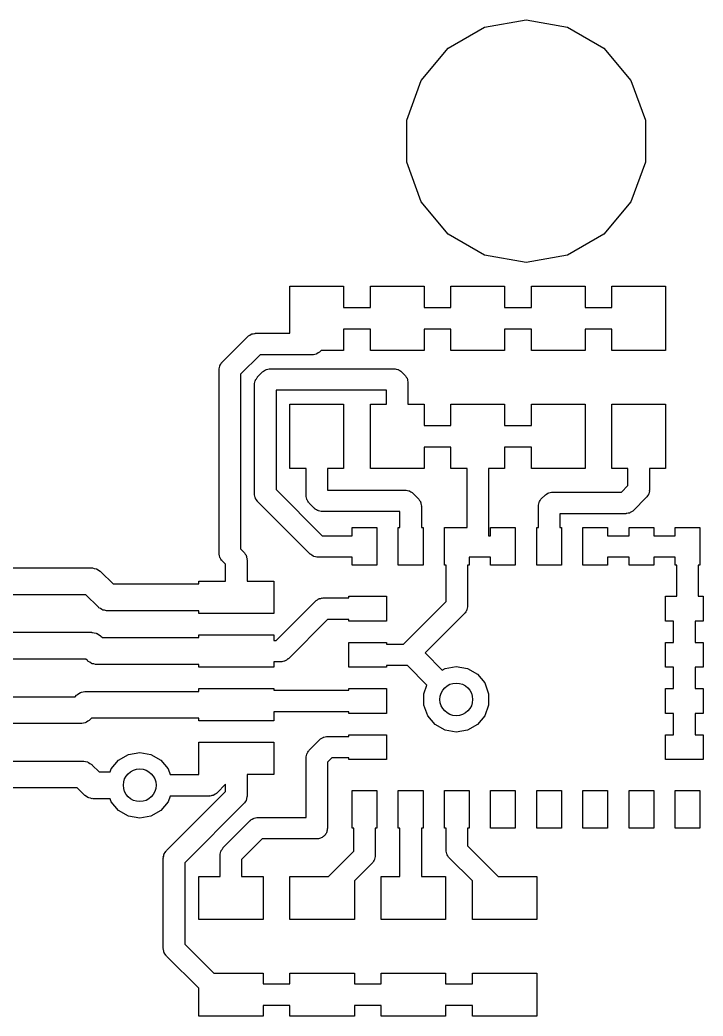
# Model space of a CAD drawing. Extents: x 77.9 to 119.8, y -117.2 to -80.9.
# Drawn here: x 113.38 to 119.75, y -103.15 to -93.87 of the extents above; entities that cross this region are included whole.
import ezdxf

# ---------------------------------------------------------------- set-up
doc = ezdxf.new("R2010")
doc.units = 0
doc.header["$MEASUREMENT"] = 0
doc.layers.add('BLACK', color=7, linetype='CONTINUOUS')

msp = doc.modelspace()

# ---------------------------------------------------------------- linework, layer by layer
at = {"layer": 'Black'}
for p, q in [((117.714, -93.9388), (118.1, -93.8707)), ((118.1, -93.8707), (118.486, -93.9388)), ((117.374, -94.1349), (117.714, -93.9388)), ((118.486, -93.9388), (118.826, -94.1349)), ((117.122, -94.4354), (117.374, -94.1349)), ((118.826, -94.1349), (119.078, -94.4354)), ((116.988, -94.8039), (117.122, -94.4354)), ((119.078, -94.4354), (119.212, -94.8039)), ((116.988, -95.1961), (116.988, -94.8039)), ((119.212, -94.8039), (119.212, -95.1961)), ((117.122, -95.5646), (116.988, -95.1961)), ((119.212, -95.1961), (119.078, -95.5646)), ((117.374, -95.8651), (117.122, -95.5646)), ((119.078, -95.5646), (118.826, -95.8651)), ((117.714, -96.0612), (117.374, -95.8651)), ((118.826, -95.8651), (118.486, -96.0612)), ((118.1, -96.1293), (117.714, -96.0612)), ((118.486, -96.0612), (118.1, -96.1293)), ((115.9, -96.79), (115.9, -96.35)), ((115.9, -96.35), (116.4, -96.35)), ((116.4, -96.35), (116.4, -96.55)), ((116.65, -96.55), (116.65, -96.35)), ((116.65, -96.35), (117.15, -96.35)), ((117.15, -96.35), (117.15, -96.55)), ((117.4, -96.55), (117.4, -96.35)), ((117.4, -96.35), (117.9, -96.35)), ((117.9, -96.35), (117.9, -96.55)), ((118.15, -96.55), (118.15, -96.35)), ((118.15, -96.35), (118.65, -96.35)), ((118.65, -96.35), (118.65, -96.55)), ((118.9, -96.55), (118.9, -96.35)), ((118.9, -96.35), (119.4, -96.35)), ((119.4, -96.35), (119.4, -96.95)), ((116.4, -96.55), (116.65, -96.55)), ((117.15, -96.55), (117.4, -96.55)), ((117.9, -96.55), (118.15, -96.55)), ((118.65, -96.55), (118.9, -96.55)), ((116.65, -96.75), (116.4, -96.75)), ((116.4, -96.75), (116.4, -96.95)), ((116.65, -96.95), (116.65, -96.75)), ((117.4, -96.75), (117.15, -96.75)), ((117.15, -96.75), (117.15, -96.95)), ((117.4, -96.95), (117.4, -96.75)), ((118.15, -96.75), (117.9, -96.75)), ((117.9, -96.75), (117.9, -96.95)), ((118.15, -96.95), (118.15, -96.75)), ((118.9, -96.75), (118.65, -96.75)), ((118.65, -96.75), (118.65, -96.95)), ((118.9, -96.95), (118.9, -96.75)), ((115.269, -97.0586), (115.509, -96.8193)), ((115.509, -96.8193), (115.512, -96.8168)), ((115.512, -96.8168), (115.515, -96.8134)), ((115.515, -96.8134), (115.526, -96.8069)), ((115.526, -96.8069), (115.537, -96.7994)), ((115.537, -96.7994), (115.541, -96.7982)), ((115.541, -96.7982), (115.545, -96.796)), ((115.545, -96.796), (115.558, -96.7938)), ((115.558, -96.7938), (115.571, -96.7904)), ((115.571, -96.7904), (115.575, -96.7908)), ((115.575, -96.7908), (115.579, -96.79)), ((115.579, -96.79), (115.9, -96.79)), ((116.174, -96.9666), (116.163, -96.9731)), ((116.177, -96.9632), (116.174, -96.9666)), ((116.181, -96.9607), (116.177, -96.9632)), ((116.191, -96.95), (116.181, -96.9607)), ((116.4, -96.95), (116.191, -96.95)), ((117.15, -96.95), (116.65, -96.95)), ((117.9, -96.95), (117.4, -96.95)), ((118.65, -96.95), (118.15, -96.95)), ((119.4, -96.95), (118.9, -96.95)), ((115.267, -97.0622), (115.269, -97.0586)), ((115.621, -96.99), (115.44, -97.1707)), ((116.11, -96.99), (115.621, -96.99)), ((116.114, -96.9892), (116.11, -96.99)), ((116.119, -96.9896), (116.114, -96.9892)), ((116.131, -96.9862), (116.119, -96.9896)), ((116.144, -96.984), (116.131, -96.9862)), ((116.148, -96.9818), (116.144, -96.984)), ((116.152, -96.9806), (116.148, -96.9818)), ((116.163, -96.9731), (116.152, -96.9806)), ((115.24, -97.1206), (115.244, -97.108)), ((115.241, -97.125), (115.24, -97.1206)), ((115.24, -97.1293), (115.241, -97.125)), ((115.24, -98.84), (115.24, -97.1293)), ((115.244, -97.108), (115.246, -97.0951)), ((115.246, -97.0951), (115.248, -97.0913)), ((115.248, -97.0913), (115.249, -97.087)), ((115.249, -97.087), (115.257, -97.0763)), ((115.257, -97.0763), (115.263, -97.065)), ((115.263, -97.065), (115.267, -97.0622)), ((115.599, -97.1953), (115.645, -97.1493)), ((115.645, -97.1493), (115.649, -97.1468)), ((115.649, -97.1468), (115.652, -97.1434)), ((115.652, -97.1434), (115.663, -97.1369)), ((115.663, -97.1369), (115.674, -97.1294)), ((115.674, -97.1294), (115.678, -97.1282)), ((115.678, -97.1282), (115.682, -97.126)), ((115.682, -97.126), (115.695, -97.1238)), ((115.695, -97.1238), (115.707, -97.1204)), ((115.707, -97.1204), (115.712, -97.1208)), ((115.712, -97.1208), (115.716, -97.12)), ((115.716, -97.12), (116.87, -97.12)), ((116.87, -97.12), (116.874, -97.1208)), ((116.874, -97.1208), (116.879, -97.1204)), ((116.879, -97.1204), (116.891, -97.1238)), ((116.891, -97.1238), (116.904, -97.126)), ((116.904, -97.126), (116.908, -97.1282)), ((116.908, -97.1282), (116.912, -97.1294)), ((116.912, -97.1294), (116.923, -97.1369)), ((116.923, -97.1369), (116.934, -97.1434)), ((116.934, -97.1434), (116.937, -97.1468)), ((116.937, -97.1468), (116.941, -97.1493)), ((116.941, -97.1493), (116.971, -97.1793)), ((115.44, -97.1707), (115.44, -98.7986)), ((115.57, -97.2573), (115.574, -97.2447)), ((115.574, -97.2447), (115.576, -97.2318)), ((115.576, -97.2318), (115.578, -97.228)), ((115.578, -97.228), (115.579, -97.2237)), ((115.579, -97.2237), (115.587, -97.213)), ((115.587, -97.213), (115.593, -97.2017)), ((115.593, -97.2017), (115.597, -97.1989)), ((115.597, -97.1989), (115.599, -97.1953)), ((116.971, -97.1793), (116.973, -97.1829)), ((116.973, -97.1829), (116.977, -97.1857)), ((116.977, -97.1857), (116.983, -97.197)), ((116.983, -97.197), (116.991, -97.2077)), ((116.991, -97.2077), (116.992, -97.212)), ((116.992, -97.212), (116.994, -97.2158)), ((116.994, -97.2158), (116.996, -97.2287)), ((116.996, -97.2287), (117, -97.2413)), ((117, -97.2413), (116.999, -97.2457)), ((116.999, -97.2457), (117, -97.25)), ((115.571, -97.2617), (115.57, -97.2573)), ((115.57, -97.266), (115.571, -97.2617)), ((115.57, -98.2867), (115.57, -97.266)), ((116.8, -97.32), (115.77, -97.32)), ((115.77, -97.32), (115.77, -98.2453)), ((116.8, -97.45), (116.8, -97.32)), ((117, -97.25), (117, -97.45)), ((115.9, -98.05), (115.9, -97.45)), ((115.9, -97.45), (116.4, -97.45)), ((116.4, -97.45), (116.4, -98.05)), ((116.65, -98.05), (116.65, -97.45)), ((116.65, -97.45), (116.8, -97.45)), ((117, -97.45), (117.15, -97.45)), ((117.15, -97.45), (117.15, -97.65)), ((117.4, -97.65), (117.4, -97.45)), ((117.4, -97.45), (117.9, -97.45)), ((117.9, -97.45), (117.9, -97.65)), ((118.15, -97.65), (118.15, -97.45)), ((118.15, -97.45), (118.65, -97.45)), ((118.65, -97.45), (118.65, -98.05)), ((118.9, -98.05), (118.9, -97.45)), ((118.9, -97.45), (119.4, -97.45)), ((119.4, -97.45), (119.4, -98.05)), ((117.15, -97.65), (117.4, -97.65)), ((117.9, -97.65), (118.15, -97.65)), ((117.4, -97.85), (117.15, -97.85)), ((117.15, -97.85), (117.15, -98.05)), ((117.4, -98.05), (117.4, -97.85)), ((118.15, -97.85), (117.9, -97.85)), ((117.9, -97.85), (117.9, -98.05)), ((118.15, -98.05), (118.15, -97.85)), ((116.05, -98.05), (115.9, -98.05)), ((116.05, -98.3), (116.05, -98.05)), ((116.4, -98.05), (116.25, -98.05)), ((116.25, -98.05), (116.25, -98.25)), ((117.15, -98.05), (116.65, -98.05)), ((117.55, -98.05), (117.4, -98.05)), ((117.55, -98.6), (117.55, -98.05)), ((117.9, -98.05), (117.75, -98.05)), ((117.75, -98.05), (117.75, -98.675)), ((118.65, -98.05), (118.15, -98.05)), ((119.05, -98.05), (118.9, -98.05)), ((119.05, -98.2086), (119.05, -98.05)), ((119.4, -98.05), (119.25, -98.05)), ((119.25, -98.05), (119.25, -98.25)), ((115.77, -98.2453), (116.2, -98.675)), ((116.25, -98.25), (116.975, -98.25)), ((116.975, -98.25), (116.979, -98.2508)), ((116.979, -98.2508), (116.984, -98.2504)), ((116.984, -98.2504), (116.996, -98.2538)), ((116.996, -98.2538), (117.009, -98.256)), ((117.009, -98.256), (117.013, -98.2582)), ((117.013, -98.2582), (117.017, -98.2594)), ((117.017, -98.2594), (117.028, -98.2669)), ((117.028, -98.2669), (117.039, -98.2734)), ((118.989, -98.27), (119.05, -98.2086)), ((119.25, -98.2587), (119.246, -98.2713)), ((119.25, -98.25), (119.249, -98.2543)), ((119.249, -98.2543), (119.25, -98.2587)), ((115.571, -98.291), (115.57, -98.2867)), ((115.57, -98.2954), (115.571, -98.291)), ((115.574, -98.308), (115.57, -98.2954)), ((115.576, -98.3209), (115.574, -98.308)), ((115.578, -98.3247), (115.576, -98.3209)), ((115.579, -98.329), (115.578, -98.3247)), ((115.587, -98.3397), (115.579, -98.329)), ((115.593, -98.351), (115.587, -98.3397)), ((115.597, -98.3538), (115.593, -98.351)), ((115.599, -98.3574), (115.597, -98.3538)), ((116.088, -98.8457), (115.599, -98.3574)), ((116.051, -98.3043), (116.05, -98.3)), ((116.05, -98.3087), (116.051, -98.3043)), ((116.054, -98.3213), (116.05, -98.3087)), ((116.056, -98.3342), (116.054, -98.3213)), ((116.058, -98.338), (116.056, -98.3342)), ((116.059, -98.3423), (116.058, -98.338)), ((116.067, -98.353), (116.059, -98.3423)), ((116.073, -98.3643), (116.067, -98.353)), ((117.039, -98.2734), (117.042, -98.2768)), ((117.042, -98.2768), (117.046, -98.2793)), ((117.046, -98.2793), (117.096, -98.3293)), ((117.096, -98.3293), (117.098, -98.3329)), ((117.098, -98.3329), (117.102, -98.3357)), ((117.102, -98.3357), (117.108, -98.347)), ((117.108, -98.347), (117.116, -98.3577)), ((117.116, -98.3577), (117.117, -98.362)), ((118.223, -98.362), (118.224, -98.3577)), ((118.224, -98.3577), (118.232, -98.347)), ((118.232, -98.347), (118.238, -98.3357)), ((118.238, -98.3357), (118.242, -98.3329)), ((118.242, -98.3329), (118.244, -98.3293)), ((118.244, -98.3293), (118.274, -98.2993)), ((118.274, -98.2993), (118.278, -98.2968)), ((118.278, -98.2968), (118.281, -98.2934)), ((118.281, -98.2934), (118.292, -98.2869)), ((118.292, -98.2869), (118.303, -98.2794)), ((118.303, -98.2794), (118.307, -98.2782)), ((118.307, -98.2782), (118.311, -98.276)), ((118.311, -98.276), (118.324, -98.2738)), ((118.324, -98.2738), (118.336, -98.2704)), ((118.336, -98.2704), (118.341, -98.2708)), ((118.341, -98.2708), (118.345, -98.27)), ((118.345, -98.27), (118.989, -98.27)), ((119.221, -98.3207), (119.101, -98.4407)), ((119.223, -98.3171), (119.221, -98.3207)), ((119.227, -98.3143), (119.223, -98.3171)), ((119.233, -98.303), (119.227, -98.3143)), ((119.241, -98.2923), (119.233, -98.303)), ((119.242, -98.288), (119.241, -98.2923)), ((119.244, -98.2842), (119.242, -98.288)), ((119.246, -98.2713), (119.244, -98.2842)), ((116.077, -98.3671), (116.073, -98.3643)), ((116.079, -98.3707), (116.077, -98.3671)), ((116.129, -98.4207), (116.079, -98.3707)), ((116.133, -98.4232), (116.129, -98.4207)), ((116.136, -98.4266), (116.133, -98.4232)), ((116.147, -98.4331), (116.136, -98.4266)), ((116.158, -98.4406), (116.147, -98.4331)), ((116.162, -98.4418), (116.158, -98.4406)), ((116.166, -98.444), (116.162, -98.4418)), ((116.179, -98.4462), (116.166, -98.444)), ((116.191, -98.4496), (116.179, -98.4462)), ((116.196, -98.4492), (116.191, -98.4496)), ((116.2, -98.45), (116.196, -98.4492)), ((116.925, -98.45), (116.2, -98.45)), ((116.925, -98.6), (116.925, -98.45)), ((117.117, -98.362), (117.119, -98.3658)), ((117.119, -98.3658), (117.121, -98.3787)), ((117.121, -98.3787), (117.125, -98.3913)), ((117.125, -98.3913), (117.124, -98.3957)), ((117.124, -98.3957), (117.125, -98.4)), ((117.125, -98.4), (117.125, -98.6)), ((118.215, -98.3913), (118.219, -98.3787)), ((118.216, -98.3957), (118.215, -98.3913)), ((118.215, -98.4), (118.216, -98.3957)), ((118.215, -98.6), (118.215, -98.4)), ((118.219, -98.3787), (118.221, -98.3658)), ((118.221, -98.3658), (118.223, -98.362)), ((119.083, -98.4531), (119.072, -98.4606)), ((119.094, -98.4466), (119.083, -98.4531)), ((119.097, -98.4432), (119.094, -98.4466)), ((119.101, -98.4407), (119.097, -98.4432)), ((119.03, -98.47), (118.415, -98.47)), ((118.415, -98.47), (118.415, -98.6)), ((119.034, -98.4692), (119.03, -98.47)), ((119.039, -98.4696), (119.034, -98.4692)), ((119.051, -98.4662), (119.039, -98.4696)), ((119.064, -98.464), (119.051, -98.4662)), ((119.068, -98.4618), (119.064, -98.464)), ((119.072, -98.4606), (119.068, -98.4618)), ((116.48, -98.675), (116.48, -98.6)), ((116.48, -98.6), (116.71, -98.6)), ((116.71, -98.6), (116.71, -98.95)), ((116.91, -98.95), (116.91, -98.6)), ((116.91, -98.6), (116.925, -98.6)), ((117.125, -98.6), (117.14, -98.6)), ((117.14, -98.6), (117.14, -98.95)), ((117.34, -98.95), (117.34, -98.6)), ((117.34, -98.6), (117.55, -98.6)), ((117.77, -98.675), (117.77, -98.6)), ((117.77, -98.6), (118, -98.6)), ((118, -98.6), (118, -98.95)), ((118.2, -98.95), (118.2, -98.6)), ((118.2, -98.6), (118.215, -98.6)), ((118.415, -98.6), (118.43, -98.6)), ((118.43, -98.6), (118.43, -98.95)), ((118.63, -98.95), (118.63, -98.6)), ((118.63, -98.6), (118.86, -98.6)), ((118.86, -98.6), (118.86, -98.675)), ((119.06, -98.675), (119.06, -98.6)), ((119.06, -98.6), (119.29, -98.6)), ((119.29, -98.6), (119.29, -98.675)), ((119.49, -98.675), (119.49, -98.6)), ((119.49, -98.6), (119.72, -98.6)), ((119.72, -98.6), (119.72, -98.95)), ((116.2, -98.675), (116.48, -98.675)), ((117.75, -98.675), (117.77, -98.675)), ((118.86, -98.675), (119.06, -98.675)), ((119.29, -98.675), (119.49, -98.675)), ((115.44, -98.7986), (115.471, -98.8293)), ((115.241, -98.8443), (115.24, -98.84)), ((115.24, -98.8487), (115.241, -98.8443)), ((115.244, -98.8613), (115.24, -98.8487)), ((115.246, -98.8742), (115.244, -98.8613)), ((115.248, -98.878), (115.246, -98.8742)), ((115.249, -98.8823), (115.248, -98.878)), ((115.257, -98.893), (115.249, -98.8823)), ((115.263, -98.9043), (115.257, -98.893)), ((115.267, -98.9071), (115.263, -98.9043)), ((115.269, -98.9107), (115.267, -98.9071)), ((115.3, -98.9414), (115.269, -98.9107)), ((115.471, -98.8293), (115.473, -98.8329)), ((115.473, -98.8329), (115.477, -98.8357)), ((115.477, -98.8357), (115.483, -98.847)), ((115.483, -98.847), (115.491, -98.8577)), ((115.491, -98.8577), (115.492, -98.862)), ((115.492, -98.862), (115.494, -98.8658)), ((115.494, -98.8658), (115.496, -98.8787)), ((115.496, -98.8787), (115.5, -98.8913)), ((115.5, -98.8913), (115.499, -98.8957)), ((115.499, -98.8957), (115.5, -98.9)), ((115.5, -98.9), (115.5, -99.1)), ((116.091, -98.8482), (116.088, -98.8457)), ((116.094, -98.8516), (116.091, -98.8482)), ((116.105, -98.8581), (116.094, -98.8516)), ((116.116, -98.8656), (116.105, -98.8581)), ((116.12, -98.8668), (116.116, -98.8656)), ((116.124, -98.869), (116.12, -98.8668)), ((116.137, -98.8712), (116.124, -98.869)), ((116.15, -98.8746), (116.137, -98.8712)), ((116.154, -98.8742), (116.15, -98.8746)), ((116.158, -98.875), (116.154, -98.8742)), ((116.48, -98.875), (116.158, -98.875)), ((116.48, -98.95), (116.48, -98.875)), ((117.65, -98.875), (117.57, -98.875)), ((117.57, -98.875), (117.57, -98.95)), ((117.77, -98.875), (117.65, -98.875)), ((117.77, -98.95), (117.77, -98.875)), ((119.06, -98.875), (118.86, -98.875)), ((118.86, -98.875), (118.86, -98.95)), ((119.06, -98.95), (119.06, -98.875)), ((119.49, -98.875), (119.29, -98.875)), ((119.29, -98.875), (119.29, -98.95)), ((119.49, -98.95), (119.49, -98.875)), ((109.1, -98.975), (114.05, -98.975)), ((114.05, -98.975), (114.055, -98.976)), ((114.055, -98.976), (114.061, -98.9755)), ((114.061, -98.9755), (114.077, -98.9797)), ((114.077, -98.9797), (114.093, -98.9825)), ((114.093, -98.9825), (114.098, -98.9853)), ((114.098, -98.9853), (114.103, -98.9867)), ((114.103, -98.9867), (114.116, -98.9961)), ((114.116, -98.9961), (114.13, -99.0042)), ((114.13, -99.0042), (114.134, -99.0085)), ((114.134, -99.0085), (114.138, -99.0116)), ((115.3, -99.1), (115.3, -98.9414)), ((116.71, -98.95), (116.48, -98.95)), ((117.14, -98.95), (116.91, -98.95)), ((117.355, -98.95), (117.34, -98.95)), ((117.355, -99.15), (117.355, -98.95)), ((117.57, -98.95), (117.555, -98.95)), ((117.555, -98.95), (117.555, -99.15)), ((118, -98.95), (117.77, -98.95)), ((118.43, -98.95), (118.2, -98.95)), ((118.86, -98.95), (118.63, -98.95)), ((119.29, -98.95), (119.06, -98.95)), ((119.505, -98.95), (119.49, -98.95)), ((119.505, -99.24), (119.505, -98.95)), ((119.72, -98.95), (119.705, -98.95)), ((119.705, -98.95), (119.705, -99.24)), ((114.138, -99.0116), (114.252, -99.125)), ((115.05, -99.125), (115.05, -99.1)), ((115.05, -99.1), (115.3, -99.1)), ((115.5, -99.1), (115.75, -99.1)), ((115.75, -99.1), (115.75, -99.4)), ((114.252, -99.125), (115.05, -99.125)), ((117.355, -99.2886), (117.355, -99.15)), ((117.555, -99.15), (117.555, -99.33)), ((113.998, -99.225), (109.152, -99.225)), ((114.112, -99.3384), (113.998, -99.225)), ((115.773, -99.65), (116.138, -99.2843)), ((116.138, -99.2843), (116.142, -99.2818)), ((116.142, -99.2818), (116.145, -99.2784)), ((116.145, -99.2784), (116.156, -99.2719)), ((116.156, -99.2719), (116.167, -99.2644)), ((116.167, -99.2644), (116.171, -99.2632)), ((116.171, -99.2632), (116.175, -99.261)), ((116.175, -99.261), (116.188, -99.2588)), ((116.188, -99.2588), (116.2, -99.2554)), ((116.2, -99.2554), (116.205, -99.2558)), ((116.205, -99.2558), (116.209, -99.255)), ((116.209, -99.255), (116.45, -99.255)), ((116.45, -99.255), (116.45, -99.24)), ((116.45, -99.24), (116.8, -99.24)), ((116.8, -99.24), (116.8, -99.47)), ((119.4, -99.47), (119.4, -99.24)), ((119.4, -99.24), (119.505, -99.24)), ((119.705, -99.24), (119.75, -99.24)), ((119.75, -99.24), (119.75, -99.47)), ((114.116, -99.3415), (114.112, -99.3384)), ((114.12, -99.3458), (114.116, -99.3415)), ((114.134, -99.3539), (114.12, -99.3458)), ((114.147, -99.3633), (114.134, -99.3539)), ((114.152, -99.3647), (114.147, -99.3633)), ((114.157, -99.3675), (114.152, -99.3647)), ((114.173, -99.3703), (114.157, -99.3675)), ((114.189, -99.3745), (114.173, -99.3703)), ((114.195, -99.374), (114.189, -99.3745)), ((114.2, -99.375), (114.195, -99.374)), ((115.05, -99.375), (114.2, -99.375)), ((115.05, -99.4), (115.05, -99.375)), ((116.959, -99.685), (117.355, -99.2886)), ((117.546, -99.3723), (117.538, -99.383)), ((117.547, -99.368), (117.546, -99.3723)), ((117.549, -99.3642), (117.547, -99.368)), ((117.551, -99.3513), (117.549, -99.3642)), ((117.555, -99.3387), (117.551, -99.3513)), ((117.555, -99.33), (117.554, -99.3343)), ((117.554, -99.3343), (117.555, -99.3387)), ((115.75, -99.4), (115.05, -99.4)), ((116.25, -99.455), (115.885, -99.8207)), ((116.45, -99.455), (116.25, -99.455)), ((116.45, -99.47), (116.45, -99.455)), ((116.8, -99.47), (116.45, -99.47)), ((117.526, -99.4007), (117.159, -99.7675)), ((117.528, -99.3971), (117.526, -99.4007)), ((117.532, -99.3943), (117.528, -99.3971)), ((117.538, -99.383), (117.532, -99.3943)), ((119.475, -99.47), (119.4, -99.47)), ((119.475, -99.67), (119.475, -99.47)), ((119.75, -99.47), (119.675, -99.47)), ((119.675, -99.47), (119.675, -99.67)), ((108.1, -99.575), (114.05, -99.575)), ((114.05, -99.575), (114.055, -99.576)), ((114.055, -99.576), (114.061, -99.5755)), ((114.061, -99.5755), (114.077, -99.5797)), ((114.077, -99.5797), (114.093, -99.5825)), ((114.093, -99.5825), (114.098, -99.5853)), ((114.098, -99.5853), (114.103, -99.5867)), ((114.103, -99.5867), (114.116, -99.5961)), ((114.116, -99.5961), (114.13, -99.6042)), ((114.13, -99.6042), (114.134, -99.6085)), ((114.134, -99.6085), (114.138, -99.6116)), ((114.138, -99.6116), (114.152, -99.625)), ((114.152, -99.625), (115.05, -99.625)), ((115.05, -99.625), (115.05, -99.6)), ((115.05, -99.6), (115.75, -99.6)), ((115.75, -99.6), (115.75, -99.65)), ((115.75, -99.65), (115.773, -99.65)), ((116.45, -99.9), (116.45, -99.67)), ((116.45, -99.67), (116.8, -99.67)), ((116.8, -99.67), (116.8, -99.685)), ((116.8, -99.685), (116.959, -99.685)), ((119.4, -99.9), (119.4, -99.67)), ((119.4, -99.67), (119.475, -99.67)), ((119.675, -99.67), (119.75, -99.67)), ((119.75, -99.67), (119.75, -99.9)), ((113.998, -99.825), (108.152, -99.825)), ((114.012, -99.8384), (113.998, -99.825)), ((114.016, -99.8415), (114.012, -99.8384)), ((114.02, -99.8458), (114.016, -99.8415)), ((115.848, -99.844), (115.835, -99.8462)), ((115.852, -99.8418), (115.848, -99.844)), ((115.856, -99.8406), (115.852, -99.8418)), ((115.867, -99.8331), (115.856, -99.8406)), ((115.878, -99.8266), (115.867, -99.8331)), ((115.881, -99.8232), (115.878, -99.8266)), ((115.885, -99.8207), (115.881, -99.8232)), ((117.159, -99.7675), (117.319, -99.9277)), ((114.034, -99.8539), (114.02, -99.8458)), ((114.047, -99.8633), (114.034, -99.8539)), ((114.052, -99.8647), (114.047, -99.8633)), ((114.057, -99.8675), (114.052, -99.8647)), ((114.073, -99.8703), (114.057, -99.8675)), ((114.089, -99.8745), (114.073, -99.8703)), ((114.095, -99.874), (114.089, -99.8745)), ((114.1, -99.875), (114.095, -99.874)), ((115.05, -99.875), (114.1, -99.875)), ((115.05, -99.9), (115.05, -99.875)), ((115.75, -99.9), (115.05, -99.9)), ((115.814, -99.85), (115.75, -99.85)), ((115.75, -99.85), (115.75, -99.9)), ((115.818, -99.8492), (115.814, -99.85)), ((115.823, -99.8496), (115.818, -99.8492)), ((115.835, -99.8462), (115.823, -99.8496)), ((116.8, -99.9), (116.45, -99.9)), ((116.994, -99.885), (116.8, -99.885)), ((116.8, -99.885), (116.8, -99.9)), ((117.177, -100.069), (116.994, -99.885)), ((117.319, -99.9277), (117.345, -99.9125)), ((117.345, -99.9125), (117.45, -99.894)), ((117.45, -99.894), (117.555, -99.9125)), ((117.555, -99.9125), (117.647, -99.9656)), ((119.475, -99.9), (119.4, -99.9)), ((119.475, -100.1), (119.475, -99.9)), ((119.75, -99.9), (119.675, -99.9)), ((119.675, -99.9), (119.675, -100.1)), ((117.647, -99.9656), (117.715, -100.047)), ((115.05, -100.125), (115.05, -100.1)), ((115.05, -100.1), (115.75, -100.1)), ((115.75, -100.1), (115.75, -100.115)), ((115.75, -100.115), (116.45, -100.115)), ((116.45, -100.115), (116.45, -100.1)), ((116.45, -100.1), (116.8, -100.1)), ((116.8, -100.1), (116.8, -100.33)), ((117.149, -100.147), (117.177, -100.069)), ((117.715, -100.047), (117.751, -100.147)), ((119.4, -100.33), (119.4, -100.1)), ((119.4, -100.1), (119.475, -100.1)), ((119.675, -100.1), (119.75, -100.1)), ((119.75, -100.1), (119.75, -100.33)), ((109.302, -100.175), (113.898, -100.175)), ((113.898, -100.175), (113.912, -100.162)), ((113.912, -100.162), (113.916, -100.158)), ((113.916, -100.158), (113.92, -100.154)), ((113.92, -100.154), (113.934, -100.146)), ((113.934, -100.146), (113.947, -100.137)), ((113.947, -100.137), (113.952, -100.135)), ((113.952, -100.135), (113.957, -100.133)), ((113.957, -100.133), (113.973, -100.13)), ((113.973, -100.13), (113.989, -100.125)), ((113.989, -100.125), (113.995, -100.126)), ((113.995, -100.126), (114, -100.125)), ((114, -100.125), (115.05, -100.125)), ((117.149, -100.253), (117.149, -100.147)), ((117.751, -100.147), (117.751, -100.253)), ((117.185, -100.353), (117.149, -100.253)), ((117.751, -100.253), (117.715, -100.353)), ((114.03, -100.396), (114.016, -100.404)), ((114.034, -100.392), (114.03, -100.396)), ((114.038, -100.388), (114.034, -100.392)), ((114.052, -100.375), (114.038, -100.388)), ((115.05, -100.375), (114.052, -100.375)), ((115.05, -100.4), (115.05, -100.375)), ((115.75, -100.4), (115.05, -100.4)), ((116.45, -100.315), (115.75, -100.315)), ((115.75, -100.315), (115.75, -100.4)), ((116.45, -100.33), (116.45, -100.315)), ((116.8, -100.33), (116.45, -100.33)), ((117.253, -100.434), (117.185, -100.353)), ((117.715, -100.353), (117.647, -100.434)), ((119.475, -100.33), (119.4, -100.33)), ((119.475, -100.53), (119.475, -100.33)), ((119.75, -100.33), (119.675, -100.33)), ((119.675, -100.33), (119.675, -100.53)), ((113.95, -100.425), (109.25, -100.425)), ((113.955, -100.424), (113.95, -100.425)), ((113.961, -100.425), (113.955, -100.424)), ((113.977, -100.42), (113.961, -100.425)), ((113.993, -100.417), (113.977, -100.42)), ((113.998, -100.415), (113.993, -100.417)), ((114.003, -100.413), (113.998, -100.415)), ((114.016, -100.404), (114.003, -100.413)), ((117.345, -100.488), (117.253, -100.434)), ((117.45, -100.506), (117.345, -100.488)), ((117.555, -100.488), (117.45, -100.506)), ((117.647, -100.434), (117.555, -100.488)), ((116.079, -100.674), (116.179, -100.574)), ((116.179, -100.574), (116.183, -100.572)), ((116.183, -100.572), (116.186, -100.568)), ((116.186, -100.568), (116.197, -100.562)), ((116.197, -100.562), (116.208, -100.554)), ((116.208, -100.554), (116.212, -100.553)), ((116.212, -100.553), (116.216, -100.551)), ((116.216, -100.551), (116.229, -100.549)), ((116.229, -100.549), (116.241, -100.545)), ((116.241, -100.545), (116.246, -100.546)), ((116.246, -100.546), (116.25, -100.545)), ((116.25, -100.545), (116.45, -100.545)), ((116.45, -100.545), (116.45, -100.53)), ((116.45, -100.53), (116.8, -100.53)), ((116.8, -100.53), (116.8, -100.76)), ((119.4, -100.76), (119.4, -100.53)), ((119.4, -100.53), (119.475, -100.53)), ((119.675, -100.53), (119.75, -100.53)), ((119.75, -100.53), (119.75, -100.76)), ((115.05, -100.6), (115.75, -100.6)), ((115.05, -100.9), (115.05, -100.6)), ((115.75, -100.6), (115.75, -100.9)), ((116.073, -100.681), (116.077, -100.678)), ((116.077, -100.678), (116.079, -100.674)), ((114.235, -100.847), (114.303, -100.766)), ((114.303, -100.766), (114.395, -100.712)), ((114.395, -100.712), (114.5, -100.694)), ((114.5, -100.694), (114.605, -100.712)), ((114.605, -100.712), (114.697, -100.766)), ((114.697, -100.766), (114.765, -100.847)), ((116.05, -100.736), (116.054, -100.724)), ((116.051, -100.741), (116.05, -100.736)), ((116.05, -100.745), (116.051, -100.741)), ((116.05, -101.3), (116.05, -100.745)), ((116.054, -100.724), (116.056, -100.711)), ((116.056, -100.711), (116.058, -100.707)), ((116.058, -100.707), (116.059, -100.703)), ((116.059, -100.703), (116.067, -100.692)), ((116.067, -100.692), (116.073, -100.681)), ((116.291, -100.745), (116.25, -100.786)), ((116.45, -100.745), (116.291, -100.745)), ((116.45, -100.76), (116.45, -100.745)), ((116.8, -100.76), (116.45, -100.76)), ((119.75, -100.76), (119.4, -100.76)), ((109.852, -100.775), (113.969, -100.775)), ((113.969, -100.775), (113.974, -100.776)), ((113.974, -100.776), (113.98, -100.775)), ((113.98, -100.775), (113.996, -100.78)), ((113.996, -100.78), (114.012, -100.783)), ((114.012, -100.783), (114.016, -100.785)), ((114.016, -100.785), (114.022, -100.787)), ((114.022, -100.787), (114.035, -100.796)), ((114.035, -100.796), (114.049, -100.804)), ((114.049, -100.804), (114.053, -100.808)), ((114.053, -100.808), (114.057, -100.812)), ((114.057, -100.812), (114.121, -100.875)), ((114.225, -100.875), (114.235, -100.847)), ((114.765, -100.847), (114.784, -100.9)), ((116.25, -100.786), (116.25, -101.4)), ((114.121, -100.875), (114.225, -100.875)), ((114.784, -100.9), (115.05, -100.9)), ((115.75, -100.9), (115.5, -100.9)), ((115.5, -100.9), (115.5, -101.1)), ((113.917, -101.025), (109.8, -101.025)), ((113.981, -101.088), (113.917, -101.025)), ((115.3, -100.991), (115.221, -101.071)), ((115.3, -101.059), (115.3, -100.991)), ((116.48, -101.4), (116.48, -101.05)), ((116.48, -101.05), (116.71, -101.05)), ((116.71, -101.05), (116.71, -101.4)), ((116.91, -101.4), (116.91, -101.05)), ((116.91, -101.05), (117.14, -101.05)), ((117.14, -101.05), (117.14, -101.4)), ((117.34, -101.4), (117.34, -101.05)), ((117.34, -101.05), (117.57, -101.05)), ((117.57, -101.05), (117.57, -101.4)), ((117.77, -101.4), (117.77, -101.05)), ((117.77, -101.05), (118, -101.05)), ((118, -101.05), (118, -101.4)), ((118.2, -101.4), (118.2, -101.05)), ((118.2, -101.05), (118.43, -101.05)), ((118.43, -101.05), (118.43, -101.4)), ((118.63, -101.4), (118.63, -101.05)), ((118.63, -101.05), (118.86, -101.05)), ((118.86, -101.05), (118.86, -101.4)), ((119.06, -101.4), (119.06, -101.05)), ((119.06, -101.05), (119.29, -101.05)), ((119.29, -101.05), (119.29, -101.4)), ((119.49, -101.4), (119.49, -101.05)), ((119.49, -101.05), (119.72, -101.05)), ((119.72, -101.05), (119.72, -101.4)), ((113.985, -101.092), (113.981, -101.088)), ((113.989, -101.096), (113.985, -101.092)), ((114.003, -101.104), (113.989, -101.096)), ((114.016, -101.113), (114.003, -101.104)), ((114.021, -101.115), (114.016, -101.113)), ((114.026, -101.117), (114.021, -101.115)), ((114.042, -101.12), (114.026, -101.117)), ((114.058, -101.125), (114.042, -101.12)), ((114.064, -101.124), (114.058, -101.125)), ((114.069, -101.125), (114.064, -101.124)), ((114.225, -101.125), (114.069, -101.125)), ((114.235, -101.153), (114.225, -101.125)), ((114.749, -101.609), (115.3, -101.059)), ((114.784, -101.1), (114.765, -101.153)), ((115.15, -101.1), (114.784, -101.1)), ((115.154, -101.099), (115.15, -101.1)), ((115.159, -101.1), (115.154, -101.099)), ((115.171, -101.096), (115.159, -101.1)), ((115.184, -101.094), (115.171, -101.096)), ((115.188, -101.092), (115.184, -101.094)), ((115.192, -101.091), (115.188, -101.092)), ((115.203, -101.083), (115.192, -101.091)), ((115.214, -101.077), (115.203, -101.083)), ((115.217, -101.073), (115.214, -101.077)), ((115.221, -101.071), (115.217, -101.073)), ((115.491, -101.142), (115.483, -101.153)), ((115.492, -101.138), (115.491, -101.142)), ((115.494, -101.134), (115.492, -101.138)), ((115.496, -101.121), (115.494, -101.134)), ((115.5, -101.109), (115.496, -101.121)), ((115.5, -101.1), (115.499, -101.104)), ((115.499, -101.104), (115.5, -101.109)), ((114.303, -101.234), (114.235, -101.153)), ((114.395, -101.288), (114.303, -101.234)), ((114.697, -101.234), (114.605, -101.288)), ((114.765, -101.153), (114.697, -101.234)), ((115.471, -101.171), (114.92, -101.721)), ((115.473, -101.167), (115.471, -101.171)), ((115.477, -101.164), (115.473, -101.167)), ((115.483, -101.153), (115.477, -101.164)), ((114.5, -101.306), (114.395, -101.288)), ((114.605, -101.288), (114.5, -101.306)), ((115.279, -101.579), (115.529, -101.329)), ((115.529, -101.329), (115.533, -101.327)), ((115.533, -101.327), (115.536, -101.323)), ((115.536, -101.323), (115.547, -101.317)), ((115.547, -101.317), (115.558, -101.309)), ((115.558, -101.309), (115.562, -101.308)), ((115.562, -101.308), (115.566, -101.306)), ((115.566, -101.306), (115.579, -101.304)), ((115.579, -101.304), (115.591, -101.3)), ((115.591, -101.3), (115.596, -101.301)), ((115.596, -101.301), (115.6, -101.3)), ((115.6, -101.3), (116.05, -101.3)), ((116.248, -101.417), (116.245, -101.426)), ((116.25, -101.4), (116.248, -101.409)), ((116.248, -101.409), (116.248, -101.417)), ((116.495, -101.4), (116.48, -101.4)), ((116.495, -101.614), (116.495, -101.4)), ((116.71, -101.4), (116.695, -101.4)), ((116.695, -101.4), (116.695, -101.655)), ((116.925, -101.4), (116.91, -101.4)), ((116.925, -101.85), (116.925, -101.4)), ((117.14, -101.4), (117.125, -101.4)), ((117.125, -101.4), (117.125, -101.85)), ((117.355, -101.4), (117.34, -101.4)), ((117.355, -101.605), (117.355, -101.4)), ((117.57, -101.4), (117.555, -101.4)), ((117.555, -101.4), (117.555, -101.564)), ((118, -101.4), (117.77, -101.4)), ((118.43, -101.4), (118.2, -101.4)), ((118.86, -101.4), (118.63, -101.4)), ((119.29, -101.4), (119.06, -101.4)), ((119.72, -101.4), (119.49, -101.4)), ((115.641, -101.5), (115.45, -101.691)), ((116.15, -101.5), (115.641, -101.5)), ((116.159, -101.498), (116.15, -101.5)), ((116.167, -101.498), (116.159, -101.498)), ((116.176, -101.495), (116.167, -101.498)), ((116.184, -101.494), (116.176, -101.495)), ((116.192, -101.49), (116.184, -101.494)), ((116.2, -101.487), (116.192, -101.49)), ((116.207, -101.481), (116.2, -101.487)), ((116.214, -101.477), (116.207, -101.481)), ((116.22, -101.47), (116.214, -101.477)), ((116.227, -101.464), (116.22, -101.47)), ((116.231, -101.457), (116.227, -101.464)), ((116.237, -101.45), (116.231, -101.457)), ((116.24, -101.442), (116.237, -101.45)), ((116.244, -101.434), (116.24, -101.442)), ((116.245, -101.426), (116.244, -101.434)), ((115.258, -101.612), (115.259, -101.608)), ((115.259, -101.608), (115.267, -101.597)), ((115.267, -101.597), (115.273, -101.586)), ((115.273, -101.586), (115.277, -101.583)), ((115.277, -101.583), (115.279, -101.579)), ((117.356, -101.609), (117.355, -101.605)), ((117.555, -101.564), (117.841, -101.85)), ((114.72, -101.671), (114.724, -101.659)), ((114.721, -101.676), (114.72, -101.671)), ((114.72, -101.68), (114.721, -101.676)), ((114.72, -102.52), (114.72, -101.68)), ((114.724, -101.659), (114.726, -101.646)), ((114.726, -101.646), (114.728, -101.642)), ((114.728, -101.642), (114.729, -101.638)), ((114.729, -101.638), (114.737, -101.627)), ((114.737, -101.627), (114.743, -101.616)), ((114.743, -101.616), (114.747, -101.613)), ((114.747, -101.613), (114.749, -101.609)), ((115.25, -101.641), (115.254, -101.629)), ((115.251, -101.646), (115.25, -101.641)), ((115.25, -101.65), (115.251, -101.646)), ((115.25, -101.85), (115.25, -101.65)), ((115.254, -101.629), (115.256, -101.616)), ((115.256, -101.616), (115.258, -101.612)), ((115.45, -101.691), (115.45, -101.85)), ((116.259, -101.85), (116.495, -101.614)), ((116.686, -101.697), (116.678, -101.708)), ((116.687, -101.693), (116.686, -101.697)), ((116.689, -101.689), (116.687, -101.693)), ((116.691, -101.676), (116.689, -101.689)), ((116.695, -101.664), (116.691, -101.676)), ((116.695, -101.655), (116.694, -101.659)), ((116.694, -101.659), (116.695, -101.664)), ((117.355, -101.614), (117.356, -101.609)), ((117.359, -101.626), (117.355, -101.614)), ((117.361, -101.639), (117.359, -101.626)), ((117.363, -101.643), (117.361, -101.639)), ((117.364, -101.647), (117.363, -101.643)), ((117.372, -101.658), (117.364, -101.647)), ((117.378, -101.669), (117.372, -101.658)), ((117.382, -101.672), (117.378, -101.669)), ((117.384, -101.676), (117.382, -101.672)), ((117.6, -101.891), (117.384, -101.676)), ((114.92, -101.721), (114.92, -102.479)), ((116.666, -101.726), (116.5, -101.891)), ((116.668, -101.722), (116.666, -101.726)), ((116.672, -101.719), (116.668, -101.722)), ((116.678, -101.708), (116.672, -101.719)), ((115.05, -102.25), (115.05, -101.85)), ((115.05, -101.85), (115.25, -101.85)), ((115.45, -101.85), (115.65, -101.85)), ((115.65, -101.85), (115.65, -102.25)), ((115.9, -102.25), (115.9, -101.85)), ((115.9, -101.85), (116.259, -101.85)), ((116.75, -102.25), (116.75, -101.85)), ((116.75, -101.85), (116.925, -101.85)), ((117.125, -101.85), (117.35, -101.85)), ((117.35, -101.85), (117.35, -102.25)), ((117.841, -101.85), (118.2, -101.85)), ((118.2, -101.85), (118.2, -102.25)), ((116.5, -101.891), (116.5, -102.25)), ((117.6, -102.25), (117.6, -101.891)), ((115.65, -102.25), (115.05, -102.25)), ((116.5, -102.25), (115.9, -102.25)), ((117.35, -102.25), (116.75, -102.25)), ((118.2, -102.25), (117.6, -102.25)), ((114.721, -102.524), (114.72, -102.52)), ((114.72, -102.529), (114.721, -102.524)), ((114.724, -102.541), (114.72, -102.529)), ((114.92, -102.479), (115.191, -102.75)), ((114.726, -102.554), (114.724, -102.541)), ((114.728, -102.558), (114.726, -102.554)), ((114.729, -102.562), (114.728, -102.558)), ((114.737, -102.573), (114.729, -102.562)), ((114.743, -102.584), (114.737, -102.573)), ((114.747, -102.587), (114.743, -102.584)), ((114.749, -102.591), (114.747, -102.587)), ((115.05, -102.891), (114.749, -102.591)), ((115.191, -102.75), (115.65, -102.75)), ((115.65, -102.75), (115.65, -102.85)), ((115.9, -102.85), (115.9, -102.75)), ((115.9, -102.75), (116.5, -102.75)), ((116.5, -102.75), (116.5, -102.85)), ((116.75, -102.85), (116.75, -102.75)), ((116.75, -102.75), (117.35, -102.75)), ((117.35, -102.75), (117.35, -102.85)), ((117.6, -102.85), (117.6, -102.75)), ((117.6, -102.75), (118.2, -102.75)), ((118.2, -102.75), (118.2, -103.15)), ((115.05, -103.15), (115.05, -102.891)), ((115.65, -102.85), (115.9, -102.85)), ((116.5, -102.85), (116.75, -102.85)), ((117.35, -102.85), (117.6, -102.85)), ((115.9, -103.05), (115.65, -103.05)), ((115.65, -103.05), (115.65, -103.15)), ((115.9, -103.15), (115.9, -103.05)), ((116.75, -103.05), (116.5, -103.05)), ((116.5, -103.05), (116.5, -103.15)), ((116.75, -103.15), (116.75, -103.05)), ((117.6, -103.05), (117.35, -103.05)), ((117.35, -103.05), (117.35, -103.15)), ((117.6, -103.15), (117.6, -103.05)), ((115.65, -103.15), (115.05, -103.15)), ((116.5, -103.15), (115.9, -103.15)), ((117.35, -103.15), (116.75, -103.15)), ((118.2, -103.15), (117.6, -103.15))]:
    msp.add_line(p, q, dxfattribs=at)
for centre in [(117.45, -100.2), (114.5, -101)]:
    msp.add_circle(centre, 0.1524, dxfattribs=at)

doc.saveas('drawing.dxf')
